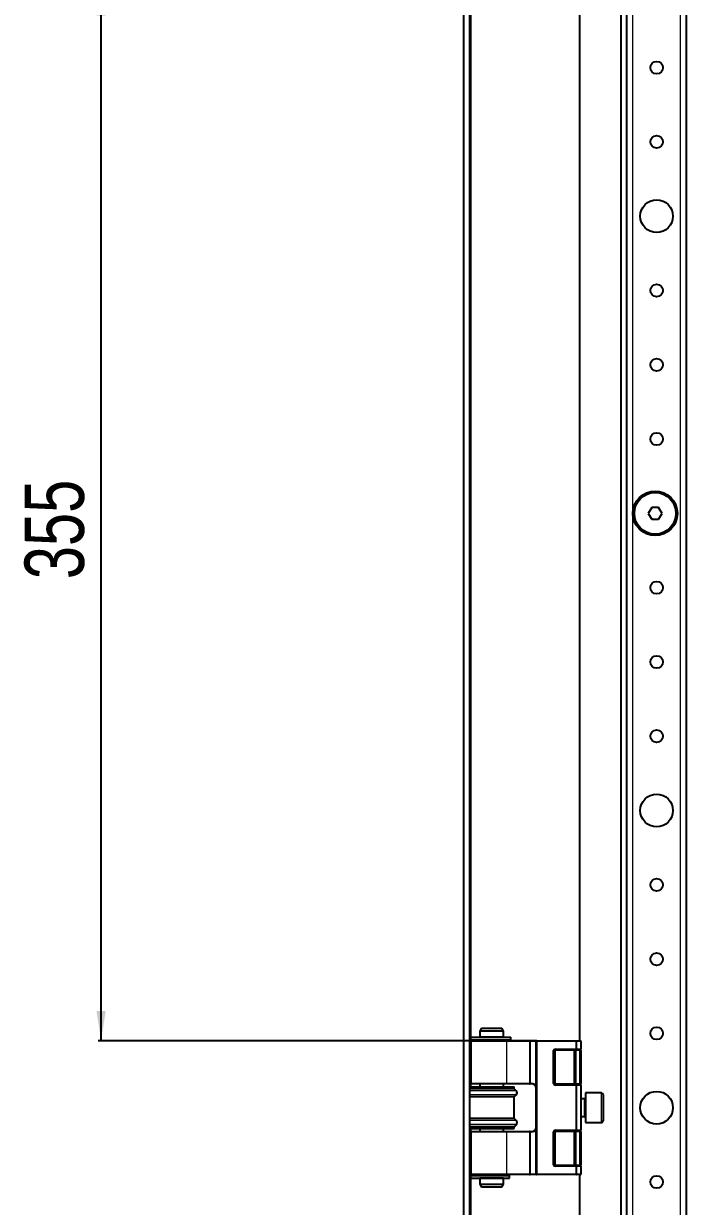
# Model space of a CAD drawing. Header units: millimetres. Extents: x -752 to 2755, y -1229 to 1219.
# Drawn here: x -752.2 to -529.2, y -356.3 to 41.7 of the extents above; entities that cross this region are included whole.
import ezdxf

# ---------------------------------------------------------------- set-up
doc = ezdxf.new("R2010")
doc.units = ezdxf.units.MM
doc.layers.add('FORMAT', color=7, linetype='Continuous')
doc.styles.add('SLDTEXTSTYLE0', font='TXT', dxfattribs={"width": 0.75})
doc.dimstyles.new('SLDDIMSTYLE0', dxfattribs={"dimtxt": 20, "dimasz": 10, "dimexe": 0, "dimexo": 0.0625, "dimgap": 5, "dimtad": 2, "dimdec": 1, "dimrnd": 1e-09, "dimzin": 12, "dimdsep": 46, "dimtxsty": 'SLDTEXTSTYLE0', "dimsah": 1, "dimcen": 0.09, "dimadec": 0, "dimazin": 3, "dimtfac": 1, "dimtofl": 0, "dimtmove": 0, "dimatfit": 3, "dimfxl": 0, "dimfrac": 2, "dimtolj": 1, "dimtzin": 12, "dimarcsym": 0})

# ---------------------------------------------------------------- blocks, each defined once
blk = doc.blocks.new('_D_7')
at = {"layer": 'FORMAT'}
for p, q in [((-579.47, 54.38), (-727.16, 54.38)), ((-726.16, -300.62), (-726.16, 54.38)), ((-579.47, -300.62), (-727.16, -300.62))]:
    blk.add_line(p, q, dxfattribs=at)
for points in [[(-726.16, 54.38), (-727.7, 44.38), (-724.62, 44.38)], [(-726.16, -300.62), (-724.62, -290.62), (-727.7, -290.62)]]:
    blk.add_solid(points, dxfattribs=at)
at = {"layer": 'FORMAT', "insert": (-751.94, -145.28), "char_height": 20, "attachment_point": 1, "rotation": 90, "style": 'SLDTEXTSTYLE0'}
blk.add_mtext('355', dxfattribs=at)

msp = doc.modelspace()

# ---------------------------------------------------------------- linework, layer by layer
at = {"color": 7, "linetype": 'Continuous', "lineweight": 25}
for p, q in [((-604.16, 454.38), (-604.16, -700.62)), ((-602.16, 454.38), (-602.16, -700.62)), ((-551.16, 422.88), (-551.16, -669.12)), ((-549.16, -640.62), (-549.16, 394.38)), ((-529.16, -640.62), (-529.16, 394.38)), ((-565.16, 54.38), (-565.16, -300.62)), ((-540.81, -121.12), (-541.97, -123.12)), ((-541.97, -123.12), (-540.81, -125.12)), ((-538.5, -121.12), (-540.81, -121.12)), ((-537.35, -123.12), (-538.5, -121.12)), ((-538.5, -125.12), (-537.35, -123.12)), ((-540.81, -125.12), (-538.5, -125.12)), ((-598.08, -296.37), (-598.66, -297.37)), ((-598.66, -297.37), (-598.66, -299.37)), ((-595.19, -297.37), (-598.66, -297.37)), ((-598.08, -296.37), (-595.11, -296.37)), ((-590.66, -297.37), (-595.19, -297.37)), ((-595.11, -296.37), (-591.24, -296.37)), ((-590.66, -297.37), (-591.24, -296.37)), ((-590.66, -299.37), (-590.66, -297.37)), ((-601.81, -299.42), (-601.81, -300.32)), ((-601.81, -299.42), (-588.34, -299.42)), ((-601.81, -300.32), (-588.34, -300.32)), ((-601.66, -300.82), (-601.66, -314.92)), ((-601.46, -300.62), (-589.85, -300.62)), ((-590.66, -299.37), (-598.66, -299.37)), ((-598.66, -300.37), (-598.66, -300.62)), ((-590.66, -300.37), (-598.66, -300.37)), ((-598.16, -299.37), (-598.16, -299.42)), ((-598.16, -300.32), (-598.16, -300.37)), ((-591.16, -299.42), (-591.16, -299.37)), ((-591.16, -300.37), (-591.16, -300.32)), ((-590.66, -300.62), (-590.66, -300.37)), ((-589.85, -300.62), (-581.96, -300.62)), ((-588.34, -299.42), (-588.29, -299.42)), ((-588.34, -300.32), (-588.29, -300.32)), ((-588.29, -300.32), (-588.29, -299.42)), ((-581.68, -300.62), (-581.96, -300.62)), ((-581.68, -300.62), (-579.46, -300.62)), ((-579.66, -345.42), (-579.66, -300.82)), ((-579.46, -300.62), (-566.24, -300.62)), ((-566.24, -300.62), (-564.86, -300.62)), ((-566.16, -303.32), (-566.16, -300.82)), ((-564.66, -300.82), (-564.66, -303.32)), ((-573.66, -303.92), (-573.66, -315.02)), ((-566.28, -303.62), (-573.36, -303.62)), ((-566.66, -303.92), (-566.66, -315.02)), ((-564.96, -303.62), (-566.28, -303.62)), ((-564.66, -303.92), (-564.66, -303.32)), ((-564.66, -303.92), (-564.66, -315.02)), ((-602.16, -316.12), (-587.16, -316.12)), ((-587.16, -316.72), (-602.16, -316.72)), ((-589.85, -315.12), (-601.46, -315.12)), ((-598.66, -315.12), (-598.66, -316.12)), ((-590.66, -316.12), (-590.66, -315.12)), ((-581.96, -315.12), (-589.85, -315.12)), ((-587.16, -316.72), (-587.16, -316.12)), ((-586.46, -317.4), (-587.16, -316.72)), ((-581.96, -315.12), (-581.68, -315.12)), ((-581.16, -315.12), (-581.68, -315.12)), ((-573.36, -315.32), (-566.28, -315.32)), ((-566.28, -315.32), (-564.96, -315.32)), ((-566.16, -330.62), (-566.16, -315.62)), ((-564.66, -315.62), (-564.66, -315.02)), ((-564.66, -315.62), (-564.66, -330.62)), ((-557.76, -318.12), (-563.16, -318.12)), ((-563.16, -318.12), (-563.16, -323.12)), ((-587.16, -319.52), (-602.16, -319.52)), ((-587.16, -319.52), (-586.46, -318.83)), ((-587.16, -326.72), (-587.16, -319.52)), ((-563.41, -320.12), (-564.66, -320.12)), ((-557.16, -318.72), (-557.16, -323.12)), ((-564.66, -326.12), (-563.41, -326.12)), ((-563.16, -323.12), (-563.16, -328.12)), ((-557.16, -323.12), (-557.16, -327.52)), ((-587.16, -326.72), (-602.16, -326.72)), ((-587.16, -329.52), (-602.16, -329.52)), ((-602.16, -330.12), (-587.16, -330.12)), ((-598.66, -330.12), (-598.66, -331.12)), ((-590.66, -331.12), (-590.66, -330.12)), ((-586.46, -327.4), (-587.16, -326.72)), ((-587.16, -329.52), (-586.46, -328.83)), ((-587.16, -330.12), (-587.16, -329.52)), ((-563.16, -328.12), (-557.76, -328.12)), ((-601.66, -331.32), (-601.66, -345.42)), ((-601.46, -331.12), (-589.85, -331.12)), ((-589.85, -331.12), (-581.96, -331.12)), ((-581.68, -331.12), (-581.96, -331.12)), ((-581.68, -331.12), (-581.16, -331.12)), ((-573.66, -331.22), (-573.66, -342.32)), ((-566.28, -330.92), (-573.36, -330.92)), ((-566.66, -331.22), (-566.66, -342.32)), ((-564.96, -330.92), (-566.28, -330.92)), ((-564.66, -331.22), (-564.66, -330.62)), ((-564.66, -331.22), (-564.66, -342.32)), ((-601.81, -345.92), (-601.81, -346.82)), ((-601.81, -345.92), (-588.82, -345.92)), ((-589.85, -345.62), (-601.46, -345.62)), ((-598.66, -345.62), (-598.66, -345.87)), ((-590.66, -345.87), (-598.66, -345.87)), ((-598.16, -345.87), (-598.16, -345.92)), ((-591.16, -345.92), (-591.16, -345.87)), ((-590.66, -345.87), (-590.66, -345.62)), ((-581.96, -345.62), (-589.85, -345.62)), ((-588.82, -345.92), (-588.74, -345.92)), ((-588.74, -346.82), (-588.74, -345.92)), ((-588.74, -345.92), (-588.72, -345.92)), ((-588.72, -346.82), (-588.72, -345.92)), ((-581.96, -345.62), (-581.68, -345.62)), ((-579.46, -345.62), (-581.68, -345.62)), ((-566.24, -345.62), (-579.46, -345.62)), ((-573.36, -342.62), (-566.28, -342.62)), ((-566.28, -342.62), (-564.96, -342.62)), ((-564.86, -345.62), (-566.24, -345.62)), ((-566.16, -345.42), (-566.16, -342.92)), ((-565.16, -345.62), (-565.16, -550.62)), ((-564.66, -342.92), (-564.66, -342.32)), ((-564.66, -342.92), (-564.66, -345.42)), ((-601.81, -346.82), (-588.82, -346.82)), ((-598.66, -346.87), (-598.66, -348.87)), ((-590.66, -346.87), (-598.66, -346.87)), ((-598.66, -348.87), (-598.08, -349.87)), ((-598.66, -348.87), (-590.66, -348.87)), ((-598.16, -346.82), (-598.16, -346.87)), ((-591.24, -349.87), (-598.08, -349.87)), ((-591.24, -349.87), (-590.66, -348.87)), ((-591.16, -346.87), (-591.16, -346.82)), ((-590.66, -348.87), (-590.66, -346.87)), ((-588.82, -346.82), (-588.74, -346.82)), ((-588.74, -346.82), (-588.72, -346.82))]:
    msp.add_line(p, q, dxfattribs=at)
at = {"color": 8, "linetype": 'Continuous', "lineweight": 18}
for p, q in [((-547.16, -640.62), (-547.16, 394.38)), ((-531.16, -640.62), (-531.16, 394.38)), ((-601.56, -299.42), (-601.56, 53.18)), ((-589.71, -300.82), (-601.66, -300.82)), ((-601.56, -300.64), (-601.56, -300.32)), ((-589.71, -300.82), (-589.71, -314.92)), ((-581.82, -300.82), (-589.71, -300.82)), ((-588.34, -299.42), (-588.34, -300.32)), ((-581.82, -314.92), (-581.82, -300.82)), ((-581.68, -300.82), (-581.82, -300.82)), ((-581.68, -300.82), (-581.68, -300.62)), ((-581.68, -300.82), (-581.68, -314.92)), ((-579.66, -300.82), (-581.68, -300.82)), ((-579.66, -300.82), (-579.46, -300.82)), ((-579.46, -300.62), (-579.46, -300.82)), ((-579.46, -300.82), (-579.46, -345.42)), ((-566.16, -300.82), (-579.46, -300.82)), ((-564.66, -300.82), (-566.16, -300.82)), ((-573.96, -315.02), (-573.96, -303.92)), ((-573.96, -303.92), (-573.66, -303.92)), ((-573.66, -303.92), (-573.36, -303.92)), ((-573.36, -303.32), (-566.16, -303.32)), ((-573.36, -303.32), (-573.36, -303.62)), ((-573.36, -303.62), (-573.36, -303.92)), ((-573.36, -303.92), (-573.36, -315.02)), ((-566.96, -303.92), (-573.36, -303.92)), ((-566.96, -303.62), (-566.96, -303.92)), ((-566.96, -303.92), (-566.66, -303.92)), ((-566.96, -315.02), (-566.96, -303.92)), ((-566.66, -303.92), (-566.36, -303.92)), ((-566.36, -303.62), (-566.36, -303.92)), ((-564.96, -303.92), (-566.36, -303.92)), ((-566.36, -303.92), (-566.36, -315.02)), ((-566.16, -303.32), (-564.66, -303.32)), ((-564.96, -303.62), (-564.96, -303.92)), ((-564.66, -303.92), (-564.96, -303.92)), ((-564.96, -315.02), (-564.96, -303.92)), ((-586.46, -317.4), (-602.16, -317.4)), ((-601.66, -314.92), (-589.71, -314.92)), ((-601.56, -316.12), (-601.56, -315.09)), ((-589.71, -314.92), (-581.82, -314.92)), ((-581.68, -314.92), (-581.82, -314.92)), ((-581.68, -315.12), (-581.68, -314.92)), ((-581.68, -314.92), (-581.16, -314.92)), ((-581.16, -315.12), (-581.16, -314.92)), ((-573.66, -315.02), (-573.96, -315.02)), ((-573.36, -315.02), (-573.66, -315.02)), ((-573.36, -315.02), (-566.96, -315.02)), ((-573.36, -315.02), (-573.36, -315.32)), ((-573.36, -315.32), (-573.36, -315.62)), ((-566.16, -315.62), (-573.36, -315.62)), ((-566.96, -315.02), (-566.96, -315.32)), ((-566.66, -315.02), (-566.96, -315.02)), ((-566.36, -315.02), (-566.66, -315.02)), ((-566.36, -315.02), (-564.96, -315.02)), ((-566.36, -315.02), (-566.36, -315.32)), ((-564.66, -315.62), (-566.16, -315.62)), ((-564.96, -315.02), (-564.96, -315.32)), ((-564.96, -315.02), (-564.66, -315.02)), ((-557.76, -323.12), (-557.76, -318.12)), ((-586.46, -318.83), (-602.16, -318.83)), ((-563.41, -326.12), (-563.41, -320.12)), ((-557.76, -328.12), (-557.76, -323.12)), ((-586.46, -327.4), (-602.16, -327.4)), ((-586.46, -328.83), (-602.16, -328.83)), ((-601.56, -331.14), (-601.56, -330.12)), ((-589.71, -331.32), (-601.66, -331.32)), ((-589.71, -331.32), (-589.71, -345.42)), ((-581.82, -331.32), (-589.71, -331.32)), ((-581.82, -345.42), (-581.82, -331.32)), ((-581.82, -331.32), (-581.68, -331.32)), ((-581.68, -331.32), (-581.68, -331.12)), ((-581.68, -331.32), (-581.68, -345.42)), ((-581.16, -331.32), (-581.68, -331.32)), ((-581.16, -331.32), (-581.16, -331.12)), ((-573.96, -342.32), (-573.96, -331.22)), ((-573.96, -331.22), (-573.66, -331.22)), ((-573.66, -331.22), (-573.36, -331.22)), ((-573.36, -330.62), (-566.16, -330.62)), ((-573.36, -330.92), (-573.36, -330.62)), ((-573.36, -330.92), (-573.36, -331.22)), ((-566.96, -331.22), (-573.36, -331.22)), ((-573.36, -331.22), (-573.36, -342.32)), ((-566.96, -330.92), (-566.96, -331.22)), ((-566.96, -331.22), (-566.66, -331.22)), ((-566.96, -342.32), (-566.96, -331.22)), ((-566.66, -331.22), (-566.36, -331.22)), ((-566.36, -331.22), (-566.36, -330.92)), ((-564.96, -331.22), (-566.36, -331.22)), ((-566.36, -331.22), (-566.36, -342.32)), ((-566.16, -330.62), (-564.66, -330.62)), ((-564.96, -331.22), (-564.96, -330.92)), ((-564.96, -331.22), (-564.66, -331.22)), ((-564.96, -342.32), (-564.96, -331.22)), ((-601.66, -345.42), (-589.71, -345.42)), ((-601.56, -345.92), (-601.56, -345.59)), ((-589.71, -345.42), (-581.82, -345.42)), ((-588.82, -345.92), (-588.82, -346.82)), ((-581.82, -345.42), (-581.68, -345.42)), ((-581.68, -345.62), (-581.68, -345.42)), ((-581.68, -345.42), (-579.66, -345.42)), ((-579.46, -345.42), (-579.66, -345.42)), ((-579.46, -345.42), (-566.16, -345.42)), ((-579.46, -345.42), (-579.46, -345.62)), ((-573.96, -342.32), (-573.66, -342.32)), ((-573.66, -342.32), (-573.36, -342.32)), ((-573.36, -342.32), (-566.96, -342.32)), ((-573.36, -342.32), (-573.36, -342.62)), ((-573.36, -342.92), (-573.36, -342.62)), ((-566.16, -342.92), (-573.36, -342.92)), ((-566.96, -342.32), (-566.96, -342.62)), ((-566.96, -342.32), (-566.66, -342.32)), ((-566.66, -342.32), (-566.36, -342.32)), ((-566.36, -342.62), (-566.36, -342.32)), ((-566.36, -342.32), (-564.96, -342.32)), ((-564.66, -342.92), (-566.16, -342.92)), ((-566.16, -345.42), (-564.66, -345.42)), ((-564.96, -342.62), (-564.96, -342.32)), ((-564.96, -342.32), (-564.66, -342.32)), ((-601.56, -549.42), (-601.56, -346.82))]:
    msp.add_line(p, q, dxfattribs=at)
at = {"color": 7, "linetype": 'Continuous', "lineweight": 25}
for centre, radius in [((-539.16, 26.88), 2.1), ((-539.16, 1.88), 2.1), ((-539.16, -23.12), 5.5), ((-539.16, -48.12), 2.1), ((-539.16, -73.12), 2.1), ((-539.16, -98.12), 2.1), ((-539.66, -123.12), 7.5), ((-539.66, -123.12), 7), ((-539.16, -148.12), 2.1), ((-539.16, -173.12), 2.1), ((-539.16, -198.12), 2.1), ((-539.16, -223.12), 5.5), ((-539.16, -248.12), 2.1), ((-539.16, -273.12), 2.1), ((-539.16, -298.12), 2.1), ((-539.16, -323.12), 5.5), ((-539.16, -348.12), 2.1)]:
    msp.add_circle(centre, radius, dxfattribs=at)
for centre, radius, start, end in [((-601.46, -300.82), 0.2, 90, 180), ((-579.46, -300.82), 0.2, 90, 180), ((-564.86, -300.82), 0.2, 0, 90), ((-573.36, -303.92), 0.3, 90, 180), ((-566.36, -303.92), 0.3, 90, 180), ((-564.96, -303.32), 0.3, 270, 0), ((-601.46, -314.92), 0.2, 180, 270), ((-587.16, -318.12), 1, 314.427, 45.573), ((-581.16, -316.62), 1.5, 0, 90), ((-573.36, -315.02), 0.3, 180, 270), ((-566.36, -315.02), 0.3, 180, 270), ((-564.96, -315.62), 0.3, 0, 90), ((-557.76, -318.72), 0.6, 0, 90), ((-563.41, -319.87), 0.25, 270, 360), ((-563.41, -326.37), 0.25, 0, 90), ((-587.16, -328.12), 1, 314.427, 45.573), ((-581.16, -329.62), 1.5, 270, 0), ((-557.76, -327.52), 0.6, 270, 0), ((-601.46, -331.32), 0.2, 90, 180), ((-573.36, -331.22), 0.3, 90, 180), ((-566.36, -331.22), 0.3, 90, 180), ((-564.96, -330.62), 0.3, 270, 0), ((-601.46, -345.42), 0.2, 180, 270), ((-579.46, -345.42), 0.2, 180, 270), ((-573.36, -342.32), 0.3, 180, 270), ((-566.36, -342.32), 0.3, 180, 270), ((-564.96, -342.92), 0.3, 0, 90), ((-564.86, -345.42), 0.2, 270, 0)]:
    msp.add_arc(centre, radius, start, end, dxfattribs=at)
at = {"color": 8, "linetype": 'Continuous', "lineweight": 18}
for centre, radius, start, end in [((-589.89, -300.79), 0.179, 351.9505, 78.5782), ((-581.99, -300.79), 0.179, 351.9505, 78.5782), ((-573.36, -303.92), 0.6, 90, 180), ((-589.89, -314.94), 0.179, 281.4218, 8.0495), ((-581.99, -314.94), 0.179, 281.4218, 8.0495), ((-581.16, -316.62), 1.7, 28.0725, 90), ((-573.36, -315.02), 0.6, 180, 270), ((-589.89, -331.29), 0.179, 351.9505, 78.5782), ((-581.99, -331.29), 0.179, 351.9505, 78.5782), ((-581.16, -329.62), 1.7, 270, 331.9275), ((-573.36, -331.22), 0.6, 90, 180), ((-589.89, -345.44), 0.179, 281.4218, 8.0495), ((-581.99, -345.44), 0.179, 281.4218, 8.0495), ((-573.36, -342.32), 0.6, 180, 270)]:
    msp.add_arc(centre, radius, start, end, dxfattribs=at)
at = {"color": 7, "linetype": 'Continuous', "lineweight": 25}
for centre, major_axis, start_param, end_param in [((-566.24, -300.82), (0, 0.2), 4.712389, 6.283185), ((-566.28, -303.32), (0, 0.3), 3.141593, 4.712389), ((-566.28, -315.62), (0, 0.3), 4.712389, 6.283185), ((-566.28, -330.62), (0, 0.3), 3.141593, 4.712389), ((-566.28, -342.92), (0, 0.3), 4.712389, 6.283185), ((-566.24, -345.42), (0, 0.2), 3.141593, 4.712389)]:
    msp.add_ellipse(centre, major_axis=major_axis, ratio=0.414214, start_param=start_param, end_param=end_param, dxfattribs=at)

# ---------------------------------------------------------------- dimensions: what is measured, and where the dimension line sits
at = {"layer": 'FORMAT'}
dim = msp.add_linear_dim(base=(-726.16, 54.38), p1=(-579.46, -300.62), p2=(-579.46, 54.38), angle=90, dimstyle='SLDDIMSTYLE0', dxfattribs=at)
dim.commit()
dim.dimension.update_dxf_attribs({"geometry": '_D_7', "text_midpoint": (-726.16, -123.12), "dimtype": 160})

doc.saveas('drawing.dxf')
